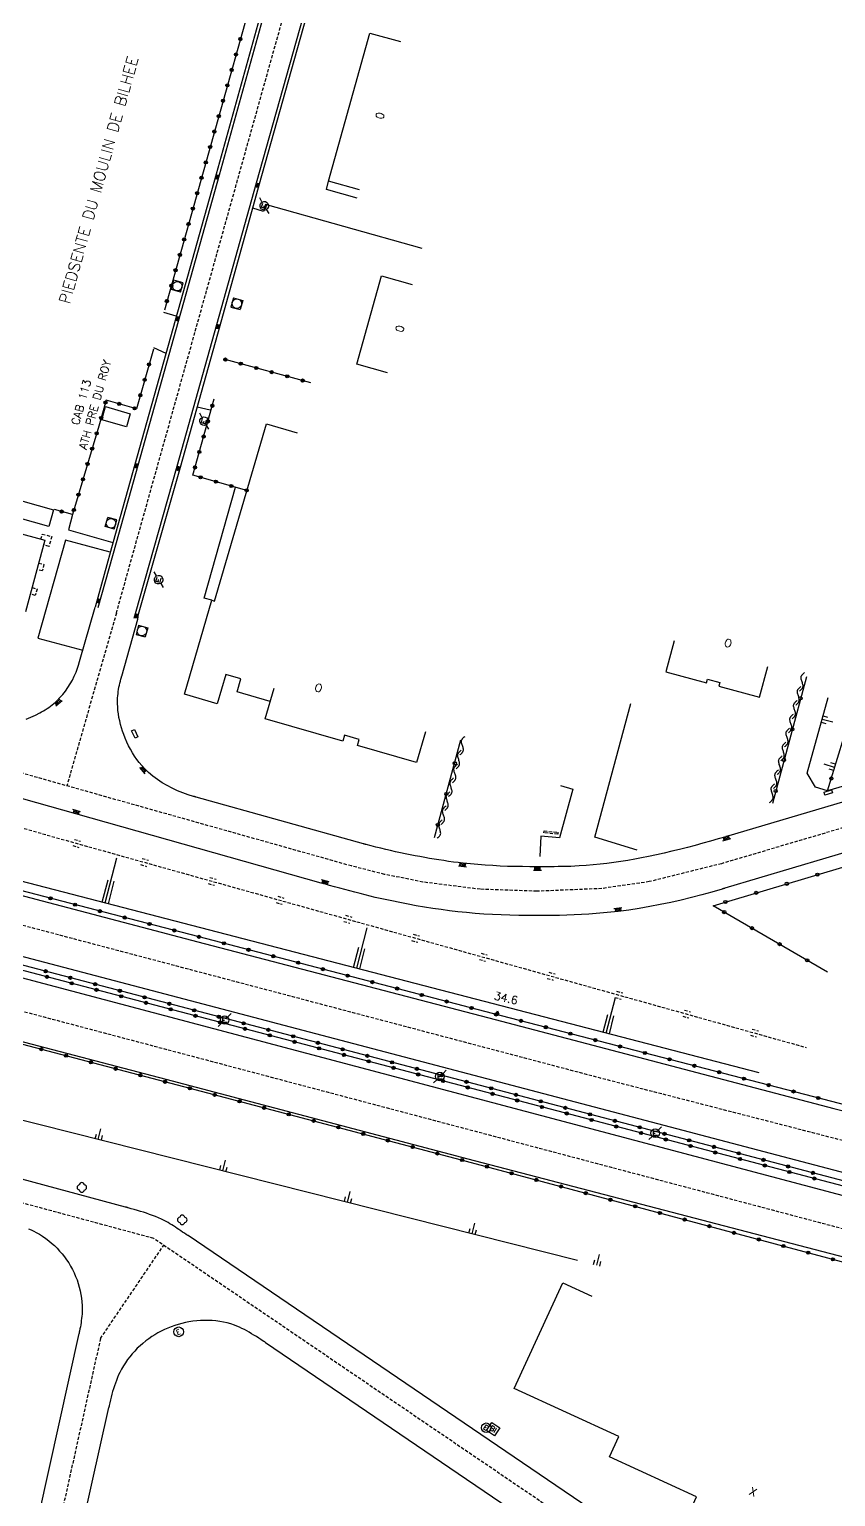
# Model space of a CAD drawing. Header units: millimetres. Extents: x 107999 to 109001, y 146999 to 148001.
# Drawn here: x 108521.6 to 108647.6, y 147626.1 to 147855.3 of the extents above; entities that cross this region are included whole.
import ezdxf
from ezdxf.enums import TextEntityAlignment as Align

# ---------------------------------------------------------------- set-up
doc = ezdxf.new("R2010")
doc.units = ezdxf.units.MM
doc.linetypes.add('DASHED', pattern=[0.75, 0.5, -0.25])
doc.layers.get('0').update_dxf_attribs({"linetype": 'CONTINUOUS'})
for name, color, linetype in [('W0001', 6, 'DASHED'), ('W0008', 7, 'CONTINUOUS'), ('W0100', 7, 'CONTINUOUS'), ('W0112', 1, 'DASHED'), ('W0211', 2, 'CONTINUOUS'), ('W0220', 5, 'DASHED'), ('W0300', 7, 'CONTINUOUS'), ('W0310', 3, 'CONTINUOUS'), ('W0322', 7, 'CONTINUOUS'), ('W0334', 7, 'CONTINUOUS'), ('W0400', 7, 'CONTINUOUS'), ('W0402', 7, 'CONTINUOUS'), ('W0420', 7, 'CONTINUOUS'), ('W0471', 7, 'CONTINUOUS'), ('W0473', 7, 'CONTINUOUS'), ('W0851', 7, 'CONTINUOUS'), ('W0984', 7, 'CONTINUOUS'), ('W0989', 7, 'CONTINUOUS'), ('W0991', 7, 'CONTINUOUS')]:
    doc.layers.add(name, color=color, linetype=linetype)
doc.styles.get("Standard").update_dxf_attribs({"font": 'romans.shx', "width": 0.85})

# ---------------------------------------------------------------- blocks, each defined once
blk = doc.blocks.new('t322o')
at = {"color": 0, "linetype": 'Continuous'}
for radius in [0.25, 0.15]:
    blk.add_circle((0, 0), radius, dxfattribs=at)
blk = doc.blocks.new('T471')
for p, q in [((-0.333334, 0.333334), (-0.333334, -0.333334)), ((-0.333334, 0.333334), (0.333334, 0.333334)), ((-0.333334, 0), (0, 0)), ((0.500001, 0.500001), (1.000002, 1.000002)), ((-0.500001, -0.500001), (-1.000002, -1.000002)), ((-0.333334, -0.333334), (0.333334, -0.333334))]:
    blk.add_line(p, q)
blk.add_ellipse((0, 0), major_axis=(0.471405, 0.471405), ratio=1, start_param=5.4977871438, end_param=11.780972451)
blk = doc.blocks.new('T851')
for p, q in [((-0.25, -0.15), (0, 0.32)), ((0, 0.32), (0.25, -0.15)), ((-0.25, -0.15), (0.25, -0.15))]:
    blk.add_line(p, q)
for major_axis in [(-0.106, 0.106), (-0.0354, 0.0354), (-0.0236, 0.0236)]:
    blk.add_ellipse((0, 0), major_axis=major_axis, ratio=1, start_param=3.926991, end_param=10.210176)
blk = doc.blocks.new('T400')
for p, q in [((-0.15, 0.3), (0.15, 0.3)), ((-0.15, -0.25), (-0.15, 0.3)), ((-0.15, 0.15), (0.15, 0.15)), ((-0.15, 0), (0.15, 0)), ((0.15, 0.3), (0.15, -0.25)), ((-0.15, -0.15), (0.15, -0.15)), ((-0.15, -0.25), (-0.15, -0.3)), ((-0.15, -0.3), (0.15, -0.3)), ((0.15, -0.3), (0.15, -0.25))]:
    blk.add_line(p, q)
blk = doc.blocks.new('T420')
for p, q in [((0.75, 0.75), (-0.75, 0.75)), ((-0.75, 0.75), (-0.75, -0.75)), ((0.75, 0.75), (0.75, -0.75)), ((0.75, -0.75), (-0.75, -0.75))]:
    blk.add_line(p, q)
blk.add_ellipse((0, 0), major_axis=(-0.53, 0.53), ratio=1, start_param=3.926991, end_param=10.210176)

msp = doc.modelspace()

# ---------------------------------------------------------------- linework, layer by layer
at = {"layer": 'W0001'}
for points in [[(108535.2, 147764.12), (108561.49, 147857.99)], [(108704.23, 147746.95), (108629.78, 147724.98), (108618.48, 147722.17), (108611.07, 147721.09), (108600.91, 147720.67), (108592.06, 147720.98), (108583.11, 147722.11), (108577.12, 147723.31), (108571.95, 147724.62), (108493.17, 147746.78), (108428.99, 147764.78), (108368.23, 147782.09)], [(108535.2, 147764.12), (108527.45, 147737.14)], [(108673.36, 147573.67), (108624.26, 147609.89), (108541.03, 147666.44), (108434.85, 147695.06), (108390.94, 147687.44)], [(108532.72, 147650.83), (108542.6, 147665.37)], [(108532.72, 147650.83), (108526.46, 147622.74)]]:
    msp.add_lwpolyline(points, dxfattribs=at)
at = {"layer": 'W0001', "flags": 128}
for points in [[(108780.81, 147647.19), (108744.43, 147657.11), (108610.89, 147691.47), (108037.37, 147842.97), (108003.21, 147851.85), (108000, 147852.68)], [(108000, 147838.65), (108062.49, 147823.11), (108504.78, 147706.11), (108727.25, 147647.19), (108742.97, 147642.16), (108777.44, 147633.17)]]:
    msp.add_lwpolyline(points, dxfattribs=at)
at = {"layer": 'W0008'}
for points in [[(108537.99, 147763.33), (108538.19, 147764.07), (108544.71, 147787.05), (108550.92, 147809.17), (108557.11, 147831.31), (108564.39, 147857.21), (108558.58, 147858.76), (108551.28, 147832.52), (108535.16, 147775.1), (108532.31, 147764.94)], [(108521.12, 147747.55), (108521.84, 147747.84), (108522.55, 147748.17), (108523.23, 147748.53), (108523.23, 147748.53), (108523.52, 147748.69), (108523.8, 147748.86), (108524.09, 147749.03), (108524.36, 147749.2), (108524.63, 147749.39), (108524.9, 147749.59), (108525.16, 147749.8), (108525.41, 147750), (108525.66, 147750.22), (108525.91, 147750.44), (108526.38, 147750.91), (108526.83, 147751.42), (108527.24, 147751.94), (108527.63, 147752.5), (108527.99, 147753.06), (108528.32, 147753.66), (108528.62, 147754.25), (108528.89, 147754.88), (108529.12, 147755.5), (108529.33, 147756.14), (108529.33, 147756.14), (108529.34, 147756.19), (108529.35, 147756.22), (108529.37, 147756.27), (108529.38, 147756.31), (108529.39, 147756.36), (108529.41, 147756.39), (108529.41, 147756.44), (108529.43, 147756.48), (108529.44, 147756.53), (108529.45, 147756.56), (108531.86, 147765.06)], [(108678.22, 147743.34), (108630.91, 147729.33), (108630.86, 147729.31), (108630.81, 147729.3), (108630.77, 147729.28), (108630.72, 147729.27), (108630.67, 147729.25), (108630.62, 147729.23), (108630.58, 147729.23), (108630.53, 147729.22), (108630.48, 147729.2), (108630.44, 147729.19), (108629.24, 147728.84), (108628.05, 147728.48), (108626.84, 147728.16), (108625.65, 147727.83), (108624.45, 147727.5), (108623.23, 147727.2), (108622.03, 147726.91), (108620.82, 147726.61), (108619.6, 147726.34), (108618.38, 147726.09), (108618.38, 147726.09), (108617.3, 147725.88), (108616.23, 147725.69), (108615.14, 147725.5), (108614.06, 147725.33), (108612.97, 147725.17), (108611.88, 147725.03), (108610.8, 147724.91), (108609.7, 147724.8), (108608.61, 147724.7), (108607.52, 147724.64), (108606.87, 147724.59), (108606.22, 147724.56), (108605.56, 147724.55), (108604.91, 147724.52), (108604.27, 147724.52), (108603.62, 147724.5), (108602.96, 147724.48), (108602.31, 147724.48), (108601.66, 147724.48), (108601.01, 147724.48), (108599.84, 147724.5), (108598.68, 147724.52), (108597.51, 147724.53), (108596.34, 147724.56), (108595.18, 147724.61), (108594.02, 147724.67), (108592.85, 147724.75), (108591.69, 147724.83), (108590.53, 147724.94), (108589.38, 147725.06), (108588.62, 147725.14), (108587.88, 147725.23), (108587.12, 147725.34), (108586.38, 147725.45), (108585.62, 147725.56), (108584.88, 147725.69), (108584.13, 147725.81), (108583.39, 147725.94), (108582.65, 147726.08), (108581.91, 147726.22), (108581.13, 147726.36), (108580.36, 147726.52), (108579.59, 147726.67), (108578.82, 147726.84), (108578.05, 147727.02), (108577.29, 147727.19), (108576.52, 147727.38), (108575.76, 147727.56), (108575, 147727.75), (108574.24, 147727.97), (108574.2, 147727.97), (108574.16, 147727.98), (108574.11, 147728), (108574.06, 147728.02), (108574.02, 147728.03), (108573.98, 147728.03), (108573.94, 147728.05), (108573.89, 147728.06), (108573.85, 147728.08), (108573.8, 147728.08), (108573.8, 147728.08), (108547.65, 147735.39), (108547.61, 147735.39), (108547.57, 147735.41), (108547.53, 147735.42), (108547.5, 147735.42), (108547.46, 147735.44), (108547.42, 147735.45), (108547.38, 147735.45), (108547.34, 147735.47), (108547.3, 147735.48), (108547.27, 147735.48), (108547.27, 147735.48), (108546.42, 147735.75), (108545.58, 147736.05), (108544.75, 147736.38), (108543.94, 147736.75), (108543.14, 147737.17), (108542.37, 147737.62), (108541.62, 147738.11), (108540.91, 147738.66), (108540.23, 147739.22), (108539.6, 147739.84), (108539.6, 147739.84), (108539.18, 147740.3), (108538.78, 147740.78), (108538.41, 147741.27), (108538.05, 147741.78), (108537.72, 147742.31), (108537.41, 147742.86), (108537.11, 147743.41), (108536.84, 147743.98), (108536.59, 147744.56), (108536.36, 147745.14), (108536.36, 147745.14), (108536.17, 147745.67), (108536.01, 147746.2), (108535.85, 147746.73), (108535.72, 147747.27), (108535.61, 147747.81), (108535.52, 147748.36), (108535.45, 147748.91), (108535.41, 147749.45), (108535.38, 147750.02), (108535.38, 147750.56), (108535.38, 147750.56), (108535.4, 147750.89), (108535.43, 147751.22), (108535.46, 147751.55), (108535.5, 147751.88), (108535.55, 147752.2), (108535.61, 147752.53), (108535.67, 147752.86), (108535.75, 147753.19), (108535.83, 147753.5), (108535.91, 147753.83), (108535.92, 147753.86), (108535.94, 147753.91), (108535.95, 147753.95), (108535.96, 147754), (108535.97, 147754.03), (108535.98, 147754.08), (108535.99, 147754.12), (108536.01, 147754.17), (108536.02, 147754.22), (108536.03, 147754.25), (108538.55, 147763.17)], [(108616.62, 147727.08), (108609.98, 147729.11), (108615.63, 147750)], [(108651.36, 147727.42), (108630.32, 147721.14), (108630.27, 147721.12), (108630.23, 147721.12), (108630.19, 147721.11), (108630.15, 147721.09), (108630.1, 147721.08), (108630.06, 147721.06), (108630.02, 147721.06), (108629.98, 147721.05), (108629.93, 147721.03), (108629.89, 147721.02), (108629.89, 147721.02), (108628.29, 147720.55), (108626.69, 147720.11), (108625.08, 147719.69), (108623.46, 147719.3), (108621.84, 147718.92), (108620.2, 147718.58), (108618.57, 147718.27), (108616.93, 147717.98), (108615.29, 147717.73), (108613.63, 147717.52), (108613.63, 147717.52), (108612.49, 147717.39), (108611.35, 147717.28), (108610.21, 147717.19), (108609.06, 147717.09), (108607.92, 147717.03), (108606.77, 147716.97), (108605.62, 147716.94), (108604.48, 147716.91), (108603.33, 147716.88), (108602.18, 147716.86), (108602.18, 147716.86), (108600.81, 147716.86), (108599.45, 147716.86), (108598.08, 147716.89), (108596.71, 147716.92), (108595.35, 147716.97), (108593.98, 147717.03), (108592.62, 147717.11), (108591.27, 147717.22), (108589.91, 147717.33), (108588.55, 147717.47), (108587.25, 147717.62), (108585.95, 147717.8), (108584.66, 147717.97), (108583.37, 147718.17), (108582.08, 147718.39), (108580.79, 147718.64), (108579.51, 147718.89), (108578.23, 147719.16), (108576.95, 147719.44), (108575.67, 147719.72), (108575.67, 147719.72), (108574.88, 147719.92), (108574.08, 147720.11), (108573.28, 147720.31), (108572.48, 147720.52), (108571.69, 147720.73), (108570.89, 147720.94), (108570.1, 147721.16), (108569.3, 147721.38), (108568.52, 147721.59), (108567.73, 147721.81), (108567.73, 147721.81), (108567.67, 147721.83), (108567.62, 147721.84), (108567.58, 147721.86), (108567.52, 147721.88), (108567.48, 147721.89), (108567.43, 147721.91), (108567.38, 147721.91), (108567.33, 147721.92), (108567.28, 147721.94), (108567.23, 147721.95), (108567.23, 147721.95), (108528.84, 147732.78), (108485.78, 147744.92)], [(108604.63, 147737.17), (108606.56, 147736.64), (108604.47, 147729), (108601.55, 147729.3), (108601.4, 147726.08)], [(108536.65, 147671.34), (108444.56, 147696.17)], [(108546.4, 147666.89), (108546.37, 147666.91), (108546.34, 147666.92), (108546.32, 147666.94), (108546.3, 147666.95), (108546.28, 147666.97), (108546.25, 147666.98), (108546.22, 147667), (108546.2, 147667.02), (108546.18, 147667.03), (108546.15, 147667.05), (108546.13, 147667.06), (108546.11, 147667.08), (108545.83, 147667.27), (108545.54, 147667.45), (108545.26, 147667.64), (108544.98, 147667.83), (108544.7, 147668.02), (108544.42, 147668.2), (108544.14, 147668.39), (108543.85, 147668.58), (108543.57, 147668.75), (108543.27, 147668.92), (108542.98, 147669.08), (108542.68, 147669.23), (108542.23, 147669.45), (108541.78, 147669.66), (108541.33, 147669.86), (108540.86, 147670.05), (108540.39, 147670.2), (108539.92, 147670.37), (108539.44, 147670.53), (108538.96, 147670.67), (108538.48, 147670.81), (108538, 147670.95), (108537.52, 147671.09), (108537.04, 147671.23), (108537.01, 147671.25), (108536.97, 147671.25), (108536.94, 147671.27), (108536.91, 147671.27), (108536.88, 147671.28), (108536.84, 147671.28), (108536.81, 147671.3), (108536.78, 147671.31), (108536.75, 147671.31), (108536.72, 147671.33), (108536.69, 147671.33), (108536.65, 147671.34)], [(108521.47, 147667.94), (108521.87, 147667.77), (108522.28, 147667.58), (108522.68, 147667.37), (108523.19, 147667.09), (108523.68, 147666.78), (108524.15, 147666.45), (108524.62, 147666.09), (108525.08, 147665.72), (108525.51, 147665.33), (108525.93, 147664.92), (108526.33, 147664.48), (108526.71, 147664.05), (108527.08, 147663.58), (108527.42, 147663.11), (108527.75, 147662.61), (108528.05, 147662.11), (108528.33, 147661.58), (108528.6, 147661.06), (108528.83, 147660.52), (108529.05, 147659.97), (108529.24, 147659.41), (108529.4, 147658.84), (108529.55, 147658.28), (108529.66, 147657.7), (108529.76, 147657.12), (108529.82, 147656.55), (108529.85, 147655.97), (108529.86, 147655.64), (108529.86, 147655.3), (108529.84, 147654.97), (108529.83, 147654.62), (108529.8, 147654.3), (108529.76, 147653.95), (108529.72, 147653.62), (108529.68, 147653.3), (108529.62, 147652.95), (108529.57, 147652.62), (108529.51, 147652.3), (108529.44, 147651.97), (108529.43, 147651.94), (108529.42, 147651.91), (108529.41, 147651.87), (108529.4, 147651.84), (108529.4, 147651.81), (108529.4, 147651.77), (108529.39, 147651.73), (108529.38, 147651.7), (108529.37, 147651.67), (108529.37, 147651.64), (108529.36, 147651.61), (108529.35, 147651.58)], [(108626.17, 147612.7), (108546.4, 147666.89)], [(108558.52, 147650.19), (108558.49, 147650.2), (108558.47, 147650.23), (108558.44, 147650.25), (108558.4, 147650.27), (108558.37, 147650.28), (108558.34, 147650.3), (108558.31, 147650.33), (108558.28, 147650.34), (108558.26, 147650.36), (108558.22, 147650.37), (108558.19, 147650.41), (108558.16, 147650.42), (108557.79, 147650.64), (108557.44, 147650.89), (108557.08, 147651.11), (108556.71, 147651.34), (108556.34, 147651.56), (108555.97, 147651.78), (108555.6, 147652), (108555.22, 147652.2), (108554.83, 147652.39), (108554.45, 147652.58), (108554.05, 147652.73), (108553.66, 147652.91), (108553.1, 147653.09), (108552.53, 147653.25), (108551.94, 147653.39), (108551.36, 147653.48), (108550.76, 147653.56), (108550.16, 147653.62), (108549.56, 147653.64), (108548.96, 147653.64), (108548.36, 147653.62), (108547.75, 147653.58), (108547.15, 147653.5), (108546.55, 147653.41), (108545.98, 147653.3), (108545.43, 147653.17), (108544.87, 147653.02), (108544.32, 147652.84), (108543.78, 147652.66), (108543.25, 147652.45), (108542.72, 147652.22), (108542.2, 147651.97), (108541.7, 147651.7), (108541.2, 147651.41), (108540.72, 147651.11), (108540.25, 147650.78), (108539.78, 147650.44), (108539.33, 147650.06), (108538.9, 147649.67), (108538.47, 147649.28), (108538.07, 147648.86), (108537.68, 147648.42), (108537.3, 147647.97), (108536.95, 147647.52), (108536.62, 147647.03), (108536.31, 147646.55), (108536.01, 147646.05), (108535.75, 147645.53), (108535.55, 147645.12), (108535.37, 147644.7), (108535.2, 147644.28), (108535.04, 147643.86), (108534.89, 147643.42), (108534.76, 147642.98), (108534.62, 147642.55), (108534.51, 147642.11), (108534.39, 147641.66), (108534.28, 147641.22), (108534.18, 147640.78), (108534.08, 147640.33), (108534.08, 147640.3), (108534.08, 147640.28), (108534.07, 147640.25), (108534.06, 147640.23), (108534.06, 147640.2), (108534.05, 147640.17), (108534.04, 147640.16), (108534.04, 147640.12), (108534.04, 147640.11), (108534.03, 147640.08), (108534.03, 147640.06), (108534.02, 147640.03)], [(108529.35, 147651.58), (108523.07, 147623.39)], [(108558.52, 147650.19), (108622.79, 147606.52)], [(108530, 147622.06), (108534.02, 147640.03)]]:
    msp.add_lwpolyline(points, dxfattribs=at)
at = {"layer": 'W0008', "flags": 128}
for points in [[(108032.69, 147850.34), (108032.59, 147849.45), (108145.74, 147819.65), (108161.37, 147815.45), (108161.34, 147815.04), (108210.66, 147801.8), (108210.76, 147802.23), (108275.5, 147785.4), (108275.35, 147784.92), (108304.14, 147777.2), (108364.08, 147761.16), (108401.15, 147751.3), (108443.39, 147740.23), (108497.47, 147726.06), (108547.93, 147712.76), (108594.42, 147700.62), (108647.34, 147686.75), (108702.45, 147672.86), (108727.4, 147666.41), (108750.61, 147660.49), (108750.74, 147660.98), (108764.54, 147657.35), (108782.16, 147652.82)], [(108779.57, 147642.05), (108724.31, 147656.87), (108000, 147847.37)], [(108778.86, 147639.08), (108742.75, 147648.22), (108000, 147845.06)], [(108000, 147831.56), (108001.19, 147831.41), (108019.73, 147826.73), (108152.12, 147793.96), (108201.21, 147781.42), (108201.09, 147780.94), (108266.69, 147763.57), (108266.82, 147764.01), (108305.44, 147754), (108368.68, 147737.25), (108424.62, 147722.35), (108486.56, 147706.07), (108542.92, 147691.31), (108590.14, 147678.86), (108652.59, 147662.57), (108711.76, 147646.16), (108743.18, 147636.09), (108776.02, 147627.27)]]:
    msp.add_lwpolyline(points, dxfattribs=at)
at = {"layer": 'W0100'}
for points in [[(108573.2, 147830.24), (108568.38, 147831.57), (108574.81, 147854.72), (108579.62, 147853.38)], [(108577.59, 147801.66), (108572.77, 147803), (108576.62, 147816.78), (108581.43, 147815.43)], [(108559.26, 147750.3), (108554.06, 147751.82), (108554.65, 147753.84), (108552.3, 147754.53), (108550.97, 147749.96), (108545.83, 147751.47), (108550.12, 147766.12), (108550.52, 147766), (108558.65, 147793.69), (108563.44, 147792.28)], [(108520.57, 147781.59), (108525.38, 147780.24), (108524.65, 147777.64), (108519.84, 147778.99)], [(108519.22, 147776.83), (108524.04, 147775.49), (108521.01, 147764.34)], [(108622.38, 147759.78), (108621.07, 147754.95), (108627.43, 147753.22), (108627.59, 147753.81), (108629.5, 147753.3), (108629.36, 147752.69), (108635.73, 147750.97), (108637.04, 147755.78)], [(108583.49, 147745.59), (108582.11, 147740.78), (108572.89, 147743.44), (108573.16, 147744.39), (108570.88, 147745.05), (108570.61, 147744.09), (108558.48, 147747.58), (108559.85, 147752.38)], [(108640.6, 147622.05), (108638.51, 147617.5), (108624.83, 147623.81), (108625.87, 147626.08), (108612.26, 147632.33), (108613.72, 147635.52), (108597.39, 147643.03), (108604.96, 147659.5), (108609.5, 147657.41)]]:
    msp.add_lwpolyline(points, dxfattribs=at)
msp.add_lwpolyline([(108533.5, 147796.38), (108537.37, 147795.26), (108536.8, 147793.2), (108532.92, 147794.32)], close=True, dxfattribs=at)
at = {"layer": 'W0112'}
for points in [[(108523.39, 147775.67), (108523.61, 147776.46), (108525.11, 147776.07), (108524.68, 147774.54), (108523.84, 147774.77)], [(108523.07, 147771.94), (108523.87, 147771.72), (108523.62, 147770.71), (108522.8, 147770.94)], [(108522.03, 147768.1), (108522.81, 147767.88), (108522.5, 147766.88), (108521.75, 147767.08)], [(108604.21, 147729.89), (108604.18, 147729.59), (108602.02, 147729.8), (108602.05, 147730.09), (108604.21, 147729.89)]]:
    msp.add_lwpolyline(points, dxfattribs=at)
at = {"layer": 'W0211'}
for points in [[(108259.87, 147790.98), (108326.66, 147775.95), (108407.84, 147752.88), (108459.62, 147738), (108635.62, 147692.34)], [(108646.35, 147736.36), (108644.48, 147736.91), (108643.16, 147739.12), (108646.45, 147750.92)], [(108645.38, 147747.08), (108646.1, 147746.89)], [(108645.52, 147747.56), (108647.17, 147747.11)], [(108645.65, 147748.05), (108646.37, 147747.84)], [(108647.46, 147740.02), (108645.82, 147740.52)], [(108647.61, 147740.5), (108646.89, 147740.72)], [(108647.32, 147739.55), (108646.6, 147739.75)], [(108533.47, 147718.84), (108535.29, 147725.88)], [(108532.98, 147718.97), (108533.9, 147722.48)], [(108533.95, 147718.72), (108534.87, 147722.23)], [(108572.76, 147708.66), (108574.38, 147714.94)], [(108607.26, 147663.02), (108407.05, 147713.5)], [(108572.28, 147708.78), (108573.09, 147711.92)], [(108573.24, 147708.53), (108574.05, 147711.67)], [(108611.77, 147698.53), (108613.2, 147704.08)], [(108611.28, 147698.67), (108612, 147701.44)], [(108612.25, 147698.41), (108612.97, 147701.19)], [(108532.37, 147681.89), (108532.79, 147683.56)], [(108531.89, 147682.02), (108532.08, 147682.75)], [(108532.86, 147681.78), (108533.04, 147682.5)], [(108551.85, 147676.98), (108552.27, 147678.66)], [(108551.37, 147677.11), (108551.54, 147677.84)], [(108552.33, 147676.86), (108552.52, 147677.59)], [(108571.33, 147672.08), (108571.74, 147673.75)], [(108570.84, 147672.2), (108571.02, 147672.92)], [(108571.81, 147671.95), (108571.99, 147672.69)], [(108590.31, 147667.28), (108590.5, 147668.02)], [(108590.79, 147667.16), (108591.22, 147668.83)], [(108591.29, 147667.05), (108591.47, 147667.77)], [(108609.79, 147662.37), (108609.97, 147663.11)], [(108610.27, 147662.25), (108610.69, 147663.92)], [(108610.76, 147662.12), (108610.94, 147662.86)]]:
    msp.add_lwpolyline(points, dxfattribs=at)
at = {"layer": 'W0220'}
for points in [[(108269.84, 147801.44), (108329.26, 147785.25), (108410.5, 147762.16), (108526.57, 147728.83), (108643.02, 147696.27)], [(108528.63, 147728.77), (108529.59, 147728.5)], [(108528.37, 147727.8), (108529.33, 147727.53)], [(108538.96, 147724.84), (108539.92, 147724.56)], [(108539.23, 147725.8), (108540.2, 147725.53)], [(108549.55, 147721.88), (108550.52, 147721.61)], [(108549.82, 147722.84), (108550.79, 147722.56)], [(108560.41, 147719.88), (108561.38, 147719.61)], [(108560.15, 147718.91), (108561.11, 147718.64)], [(108570.74, 147715.95), (108571.7, 147715.69)], [(108571.01, 147716.92), (108571.98, 147716.64)], [(108581.34, 147712.98), (108582.3, 147712.72)], [(108581.61, 147713.95), (108582.57, 147713.69)], [(108592.2, 147710.98), (108593.16, 147710.72)], [(108591.93, 147710.03), (108592.89, 147709.75)], [(108602.52, 147707.06), (108603.48, 147706.8)], [(108602.8, 147708.03), (108603.76, 147707.75)], [(108613.12, 147704.09), (108614.08, 147703.83)], [(108613.39, 147705.06), (108614.35, 147704.8)], [(108623.98, 147702.11), (108624.95, 147701.83)], [(108623.71, 147701.14), (108624.67, 147700.88)], [(108634.58, 147699.14), (108635.54, 147698.88)], [(108634.3, 147698.17), (108635.27, 147697.91)]]:
    msp.add_lwpolyline(points, dxfattribs=at)
at = {"layer": 'W0300'}
for centre, radius, start, end in [((108529.45, 147674.41), 0.393, 96.8428, 263.1572), ((108529.8, 147674.77), 0.4, 4.4846, 175.5154), ((108529.8, 147674.06), 0.401, 186.7098, 353.2902), ((108530.16, 147674.41), 0.393, 275.7106, 83.1572), ((108545.15, 147669.34), 0.408, 95.4923, 263.4181), ((108545.5, 147669.7), 0.401, 6.7098, 173.2902), ((108545.85, 147669.34), 0.393, 276.8428, 83.1572), ((108545.5, 147669), 0.401, 186.7098, 353.2902)]:
    msp.add_arc(centre, radius, start, end, dxfattribs=at)
at = {"layer": 'W0310'}
for points in [[(108641.98, 147751.94), (108642.04, 147751.98), (108642.09, 147752.03), (108642.15, 147752.08), (108642.2, 147752.12), (108642.25, 147752.19), (108642.3, 147752.23), (108642.34, 147752.28), (108642.38, 147752.34), (108642.42, 147752.39), (108642.45, 147752.45), (108642.48, 147752.5), (108642.5, 147752.56), (108642.52, 147752.69), (108642.52, 147752.81), (108642.5, 147752.95), (108642.46, 147753.09), (108642.42, 147753.23), (108642.37, 147753.38), (108642.32, 147753.52), (108642.27, 147753.66), (108642.24, 147753.8), (108642.22, 147753.94), (108642.22, 147754.06), (108642.23, 147754.19), (108642.25, 147754.25), (108642.28, 147754.31), (108642.31, 147754.36), (108642.34, 147754.42), (108642.39, 147754.47), (108642.44, 147754.53), (108642.48, 147754.58), (108642.53, 147754.62), (108642.59, 147754.67), (108642.64, 147754.73), (108642.7, 147754.78), (108642.76, 147754.83)], [(108641.4, 147749.77), (108641.45, 147749.81), (108641.52, 147749.86), (108641.57, 147749.92), (108641.62, 147749.97), (108641.66, 147750.02), (108641.72, 147750.06), (108641.76, 147750.11), (108641.8, 147750.17), (108641.84, 147750.22), (108641.87, 147750.28), (108641.89, 147750.33), (108641.91, 147750.39), (108641.94, 147750.52), (108641.93, 147750.64), (108641.91, 147750.78), (108641.88, 147750.92), (108641.84, 147751.06), (108641.79, 147751.2), (108641.74, 147751.34), (108641.7, 147751.48), (108641.66, 147751.62), (108641.64, 147751.77), (108641.64, 147751.89), (108641.66, 147752.02), (108641.67, 147752.08), (108641.7, 147752.14), (108641.73, 147752.19), (108641.77, 147752.25), (108641.81, 147752.3), (108641.85, 147752.36), (108641.9, 147752.41), (108641.95, 147752.45), (108642.01, 147752.5), (108642.06, 147752.56), (108642.12, 147752.61), (108642.17, 147752.66)], [(108640.81, 147747.59), (108640.87, 147747.64), (108640.93, 147747.69), (108640.98, 147747.75), (108641.04, 147747.8), (108641.08, 147747.84), (108641.13, 147747.89), (108641.17, 147747.94), (108641.22, 147748), (108641.25, 147748.05), (108641.28, 147748.11), (108641.3, 147748.16), (108641.33, 147748.22), (108641.35, 147748.34), (108641.34, 147748.47), (108641.33, 147748.61), (108641.29, 147748.75), (108641.25, 147748.89), (108641.2, 147749.03), (108641.16, 147749.17), (108641.11, 147749.31), (108641.08, 147749.45), (108641.05, 147749.59), (108641.05, 147749.72), (108641.07, 147749.84), (108641.09, 147749.91), (108641.12, 147749.97), (108641.15, 147750.02), (108641.18, 147750.08), (108641.23, 147750.12), (108641.27, 147750.19), (108641.31, 147750.23), (108641.37, 147750.28), (108641.42, 147750.33), (108641.48, 147750.39), (108641.53, 147750.44), (108641.59, 147750.48)], [(108640.23, 147745.42), (108640.29, 147745.47), (108640.34, 147745.52), (108640.4, 147745.56), (108640.45, 147745.61), (108640.5, 147745.67), (108640.55, 147745.72), (108640.59, 147745.77), (108640.63, 147745.83), (108640.67, 147745.88), (108640.7, 147745.94), (108640.73, 147745.98), (108640.75, 147746.05), (108640.77, 147746.17), (108640.77, 147746.3), (108640.75, 147746.44), (108640.71, 147746.58), (108640.67, 147746.72), (108640.62, 147746.86), (108640.57, 147747), (108640.52, 147747.14), (108640.49, 147747.28), (108640.47, 147747.42), (108640.47, 147747.55), (108640.48, 147747.67), (108640.5, 147747.73), (108640.53, 147747.8), (108640.56, 147747.84), (108640.59, 147747.91), (108640.64, 147747.95), (108640.69, 147748.02), (108640.73, 147748.06), (108640.78, 147748.11), (108640.84, 147748.16), (108640.89, 147748.22), (108640.95, 147748.27), (108641.01, 147748.31)], [(108588.9, 147741.97), (108588.95, 147742.02), (108589.02, 147742.08), (108589.06, 147742.11), (108589.12, 147742.17), (108589.17, 147742.22), (108589.22, 147742.27), (108589.26, 147742.33), (108589.3, 147742.38), (108589.34, 147742.44), (108589.37, 147742.48), (108589.4, 147742.55), (108589.41, 147742.61), (108589.44, 147742.73), (108589.43, 147742.86), (108589.41, 147743), (108589.38, 147743.14), (108589.34, 147743.28), (108589.29, 147743.42), (108589.24, 147743.56), (108589.2, 147743.7), (108589.16, 147743.84), (108589.14, 147743.98), (108589.14, 147744.11), (108589.16, 147744.23), (108589.19, 147744.3), (108589.21, 147744.34), (108589.24, 147744.41), (108589.28, 147744.45), (108589.32, 147744.52), (108589.37, 147744.56), (108589.41, 147744.61), (108589.47, 147744.67), (108589.52, 147744.72), (108589.58, 147744.77), (108589.63, 147744.81), (108589.69, 147744.86)], [(108639.64, 147743.23), (108639.7, 147743.28), (108639.76, 147743.34), (108639.81, 147743.39), (108639.86, 147743.42), (108639.91, 147743.48), (108639.96, 147743.53), (108640.01, 147743.59), (108640.05, 147743.64), (108640.09, 147743.7), (108640.12, 147743.75), (108640.15, 147743.81), (108640.16, 147743.88), (108640.18, 147744), (108640.18, 147744.12), (108640.16, 147744.27), (108640.12, 147744.39), (108640.08, 147744.55), (108640.02, 147744.69), (108639.98, 147744.83), (108639.94, 147744.97), (108639.91, 147745.11), (108639.88, 147745.25), (108639.88, 147745.38), (108639.9, 147745.5), (108639.91, 147745.56), (108639.95, 147745.62), (108639.98, 147745.67), (108640.02, 147745.73), (108640.05, 147745.78), (108640.1, 147745.84), (108640.15, 147745.89), (108640.2, 147745.94), (108640.25, 147745.98), (108640.3, 147746.05), (108640.37, 147746.09), (108640.42, 147746.14)], [(108588.3, 147739.8), (108588.36, 147739.84), (108588.42, 147739.91), (108588.48, 147739.95), (108588.52, 147739.98), (108588.58, 147740.05), (108588.62, 147740.09), (108588.67, 147740.16), (108588.71, 147740.2), (108588.75, 147740.27), (108588.78, 147740.31), (108588.8, 147740.38), (108588.83, 147740.44), (108588.84, 147740.55), (108588.84, 147740.69), (108588.82, 147740.83), (108588.79, 147740.95), (108588.74, 147741.11), (108588.7, 147741.25), (108588.65, 147741.39), (108588.6, 147741.52), (108588.57, 147741.67), (108588.55, 147741.81), (108588.55, 147741.94), (108588.57, 147742.06), (108588.59, 147742.12), (108588.62, 147742.19), (108588.65, 147742.23), (108588.69, 147742.3), (108588.73, 147742.34), (108588.77, 147742.41), (108588.82, 147742.45), (108588.87, 147742.5), (108588.92, 147742.55), (108588.98, 147742.61), (108589.04, 147742.66), (108589.09, 147742.7)], [(108639.05, 147741.06), (108639.11, 147741.11), (108639.17, 147741.17), (108639.23, 147741.22), (108639.27, 147741.25), (108639.33, 147741.31), (108639.38, 147741.36), (108639.42, 147741.42), (108639.46, 147741.47), (108639.5, 147741.53), (108639.53, 147741.58), (108639.55, 147741.64), (108639.58, 147741.7), (108639.59, 147741.81), (108639.59, 147741.95), (108639.57, 147742.09), (108639.54, 147742.22), (108639.49, 147742.38), (108639.45, 147742.52), (108639.4, 147742.66), (108639.35, 147742.78), (108639.33, 147742.94), (108639.3, 147743.08), (108639.3, 147743.2), (108639.32, 147743.33), (108639.34, 147743.39), (108639.37, 147743.45), (108639.4, 147743.5), (108639.43, 147743.56), (108639.48, 147743.61), (108639.52, 147743.67), (108639.56, 147743.72), (108639.62, 147743.77), (108639.67, 147743.81), (108639.73, 147743.88), (108639.78, 147743.92), (108639.84, 147743.97)], [(108587.71, 147737.62), (108587.77, 147737.67), (108587.83, 147737.73), (108587.88, 147737.78), (108587.93, 147737.81), (108587.98, 147737.88), (108588.03, 147737.92), (108588.08, 147737.98), (108588.12, 147738.03), (108588.16, 147738.09), (108588.19, 147738.14), (108588.21, 147738.2), (108588.23, 147738.27), (108588.25, 147738.38), (108588.25, 147738.52), (108588.23, 147738.66), (108588.2, 147738.78), (108588.15, 147738.94), (108588.1, 147739.08), (108588.05, 147739.22), (108588.01, 147739.34), (108587.98, 147739.5), (108587.96, 147739.64), (108587.95, 147739.77), (108587.98, 147739.89), (108588, 147739.95), (108588.02, 147740.02), (108588.05, 147740.06), (108588.09, 147740.12), (108588.13, 147740.17), (108588.18, 147740.23), (108588.23, 147740.28), (108588.27, 147740.33), (108588.33, 147740.38), (108588.38, 147740.44), (108588.45, 147740.48), (108588.5, 147740.53)], [(108638.48, 147738.89), (108638.53, 147738.94), (108638.59, 147739), (108638.64, 147739.03), (108638.7, 147739.09), (108638.75, 147739.14), (108638.8, 147739.19), (108638.84, 147739.25), (108638.88, 147739.3), (108638.91, 147739.36), (108638.95, 147739.41), (108638.98, 147739.47), (108638.99, 147739.53), (108639.02, 147739.66), (108639.01, 147739.78), (108638.98, 147739.92), (108638.95, 147740.06), (108638.91, 147740.2), (108638.87, 147740.34), (108638.81, 147740.48), (108638.77, 147740.62), (108638.74, 147740.77), (108638.72, 147740.91), (108638.71, 147741.03), (108638.73, 147741.16), (108638.75, 147741.22), (108638.78, 147741.28), (108638.81, 147741.33), (108638.84, 147741.39), (108638.89, 147741.44), (108638.93, 147741.5), (108638.98, 147741.55), (108639.03, 147741.59), (108639.09, 147741.64), (108639.14, 147741.7), (108639.2, 147741.75), (108639.25, 147741.8)], [(108587.12, 147735.45), (108587.17, 147735.5), (108587.23, 147735.56), (108587.29, 147735.61), (108587.34, 147735.64), (108587.39, 147735.7), (108587.44, 147735.75), (108587.48, 147735.81), (108587.52, 147735.86), (108587.56, 147735.92), (108587.59, 147735.97), (108587.62, 147736.03), (108587.64, 147736.09), (108587.66, 147736.2), (108587.66, 147736.34), (108587.63, 147736.48), (108587.6, 147736.61), (108587.55, 147736.77), (108587.51, 147736.91), (108587.46, 147737.05), (108587.41, 147737.17), (108587.38, 147737.33), (108587.37, 147737.47), (108587.36, 147737.59), (108587.38, 147737.72), (108587.41, 147737.78), (108587.43, 147737.84), (108587.46, 147737.89), (108587.5, 147737.95), (108587.54, 147738), (108587.59, 147738.06), (108587.63, 147738.11), (108587.68, 147738.16), (108587.73, 147738.2), (108587.79, 147738.27), (108587.85, 147738.31), (108587.91, 147738.36)], [(108637.89, 147736.72), (108637.95, 147736.77), (108638.01, 147736.83), (108638.05, 147736.86), (108638.12, 147736.92), (108638.16, 147736.97), (108638.21, 147737.02), (108638.25, 147737.08), (108638.3, 147737.12), (108638.33, 147737.19), (108638.36, 147737.23), (108638.39, 147737.3), (108638.41, 147737.36), (108638.42, 147737.48), (108638.42, 147737.61), (108638.4, 147737.75), (108638.37, 147737.89), (108638.33, 147738.03), (108638.27, 147738.17), (108638.23, 147738.31), (108638.19, 147738.45), (108638.15, 147738.59), (108638.13, 147738.73), (108638.12, 147738.86), (108638.15, 147738.98), (108638.17, 147739.05), (108638.2, 147739.11), (108638.23, 147739.16), (108638.27, 147739.22), (108638.3, 147739.27), (108638.35, 147739.33), (108638.4, 147739.38), (108638.45, 147739.42), (108638.5, 147739.47), (108638.55, 147739.53), (108638.62, 147739.58), (108638.67, 147739.62)], [(108586.52, 147733.3), (108586.59, 147733.34), (108586.63, 147733.39), (108586.7, 147733.44), (108586.74, 147733.48), (108586.8, 147733.55), (108586.84, 147733.59), (108586.89, 147733.64), (108586.93, 147733.7), (108586.97, 147733.75), (108587, 147733.81), (108587.02, 147733.86), (108587.05, 147733.92), (108587.07, 147734.05), (108587.07, 147734.17), (108587.05, 147734.31), (108587.02, 147734.45), (108586.97, 147734.59), (108586.92, 147734.73), (108586.88, 147734.88), (108586.84, 147735.02), (108586.8, 147735.16), (108586.78, 147735.3), (108586.77, 147735.42), (108586.8, 147735.55), (108586.81, 147735.61), (108586.84, 147735.67), (108586.88, 147735.72), (108586.91, 147735.78), (108586.95, 147735.83), (108586.99, 147735.89), (108587.04, 147735.94), (108587.09, 147735.98), (108587.15, 147736.03), (108587.2, 147736.09), (108587.26, 147736.14), (108587.31, 147736.19)], [(108637.3, 147734.55), (108637.36, 147734.59), (108637.42, 147734.66), (108637.48, 147734.7), (108637.52, 147734.73), (108637.58, 147734.8), (108637.62, 147734.84), (108637.67, 147734.91), (108637.71, 147734.95), (108637.75, 147735.02), (108637.78, 147735.06), (108637.81, 147735.12), (108637.83, 147735.19), (108637.84, 147735.31), (108637.84, 147735.44), (108637.82, 147735.58), (108637.78, 147735.7), (108637.74, 147735.86), (108637.69, 147736), (108637.64, 147736.14), (108637.6, 147736.28), (108637.57, 147736.42), (108637.55, 147736.56), (108637.55, 147736.69), (108637.56, 147736.81), (108637.58, 147736.88), (108637.61, 147736.94), (108637.64, 147736.98), (108637.68, 147737.05), (108637.72, 147737.09), (108637.77, 147737.16), (108637.81, 147737.2), (108637.86, 147737.25), (108637.91, 147737.3), (108637.97, 147737.36), (108638.03, 147737.41), (108638.09, 147737.45)], [(108585.94, 147731.12), (108586, 147731.17), (108586.05, 147731.22), (108586.11, 147731.27), (108586.16, 147731.31), (108586.21, 147731.38), (108586.26, 147731.42), (108586.3, 147731.47), (108586.34, 147731.53), (108586.38, 147731.58), (108586.41, 147731.64), (108586.44, 147731.69), (108586.46, 147731.75), (108586.48, 147731.88), (108586.48, 147732), (108586.46, 147732.14), (108586.42, 147732.28), (108586.38, 147732.42), (108586.34, 147732.56), (108586.29, 147732.7), (108586.24, 147732.84), (108586.21, 147732.98), (108586.19, 147733.12), (108586.19, 147733.25), (108586.2, 147733.38), (108586.23, 147733.44), (108586.25, 147733.5), (108586.28, 147733.55), (108586.32, 147733.61), (108586.36, 147733.66), (108586.41, 147733.72), (108586.45, 147733.77), (108586.5, 147733.81), (108586.55, 147733.86), (108586.61, 147733.92), (108586.67, 147733.97), (108586.73, 147734.02)], [(108585.34, 147728.95), (108585.41, 147729), (108585.45, 147729.05), (108585.52, 147729.09), (108585.56, 147729.14), (108585.62, 147729.2), (108585.66, 147729.25), (108585.71, 147729.3), (108585.75, 147729.36), (108585.79, 147729.41), (108585.82, 147729.47), (108585.84, 147729.52), (108585.87, 147729.58), (108585.89, 147729.7), (108585.88, 147729.83), (108585.87, 147729.97), (108585.83, 147730.11), (108585.79, 147730.25), (108585.74, 147730.39), (108585.7, 147730.53), (108585.65, 147730.67), (108585.62, 147730.81), (108585.59, 147730.95), (108585.59, 147731.08), (108585.61, 147731.2), (108585.63, 147731.27), (108585.66, 147731.33), (108585.69, 147731.38), (108585.73, 147731.44), (108585.77, 147731.48), (108585.81, 147731.55), (108585.86, 147731.59), (108585.91, 147731.64), (108585.96, 147731.69), (108586.02, 147731.75), (108586.08, 147731.8), (108586.13, 147731.84)]]:
    msp.add_lwpolyline(points, dxfattribs=at)
at = {"layer": 'W0322'}
for points in [[(108557.2, 147863.14), (108542.7, 147811.41)], [(108540.98, 147805.36), (108538.34, 147796.03), (108533.6, 147797.37), (108532.46, 147793.34), (108528.35, 147779.52), (108525.52, 147780.28)], [(108565.57, 147800.1), (108552.21, 147803.73)], [(108555.57, 147783.29), (108547.15, 147785.67), (108550.5, 147797.6)], [(108643.05, 147754.17), (108637.73, 147734.39)], [(108683.22, 147747.19), (108646.35, 147736.36), (108650.44, 147749.8)], [(108584.92, 147729.09), (108589.06, 147744.3)], [(108646.32, 147708.06), (108628.48, 147718.42), (108676.88, 147732.81)]]:
    msp.add_lwpolyline(points, dxfattribs=at)
at = {"layer": 'W0322', "flags": 128}
for points in [[(108765.34, 147657.18), (108594, 147701.58), (108549.33, 147713.23), (108493.56, 147727.69), (108303.93, 147777.86), (108259.69, 147790.65), (108227.26, 147799.19), (108209.88, 147802.67), (108161.41, 147815.61), (108033.82, 147849.32), (108030.75, 147851.94)], [(108742.98, 147651.39), (108728.07, 147654.6), (108720.18, 147656.69), (108301.25, 147766.72), (108000, 147846.3)], [(108742.41, 147649.06), (108727.94, 147653.83), (108310.81, 147763.39), (108000, 147845.48)], [(108012.69, 147828.2), (108019.41, 147826.61), (108024.06, 147827.3), (108152.06, 147793.44), (108267.24, 147763.27), (108305.3, 147753.35), (108546.68, 147689.91), (108589.88, 147678.52), (108674.59, 147655.86)]]:
    msp.add_lwpolyline(points, dxfattribs=at)
at = {"layer": 'W0322'}
for centre, radius in [((108642.14, 147750.81), 0.25), ((108640.84, 147745.98), 0.25), ((108588.08, 147740.67), 0.264), ((108639.55, 147741.16), 0.25), ((108646.94, 147738.28), 0.25), ((108586.77, 147735.86), 0.247), ((108638.25, 147736.33), 0.25), ((108585.45, 147731.03), 0.25), ((108639.98, 147721.84), 0.25), ((108644.78, 147723.27), 0.247), ((108635.2, 147720.42), 0.247), ((108630.21, 147717.42), 0.25), ((108630.4, 147719), 0.25), ((108634.54, 147714.91), 0.247), ((108638.86, 147712.41), 0.25), ((108643.18, 147709.89), 0.25)]:
    msp.add_circle(centre, radius, dxfattribs=at)
at = {"layer": 'W0334'}
for points in [[(108558.58, 147858.76), (108558.1, 147858.9), (108550.8, 147832.65), (108534.68, 147775.24), (108531.86, 147765.06)], [(108538.55, 147763.17), (108538.68, 147763.94), (108545.2, 147786.92), (108551.4, 147809.04), (108557.59, 147831.17), (108564.87, 147857.07), (108564.39, 147857.21)], [(108572.83, 147828.92), (108568.03, 147830.27), (108568.38, 147831.57)], [(108583.01, 147821.08), (108558.53, 147827.92), (108558.19, 147826.87), (108556.52, 147827.35)], [(108544.57, 147810.49), (108542.6, 147811.09)], [(108541.01, 147805.6), (108542.95, 147804.7)], [(108549.84, 147795.82), (108547.83, 147796.3)], [(108550.12, 147766.12), (108548.94, 147766.45), (108553.84, 147783.78)], [(108528.35, 147779.52), (108527.7, 147777.11), (108534.65, 147775.15)], [(108534.22, 147773.61), (108527.27, 147775.52), (108522.95, 147760.22), (108529.95, 147758.31)]]:
    msp.add_lwpolyline(points, dxfattribs=at)
at = {"layer": 'W0402'}
for points in [[(108525.91, 147749.78), (108525.59, 147750.16)], [(108525.75, 147749.64), (108526.72, 147750.47), (108526.72, 147750.47)], [(108526.07, 147749.92), (108525.75, 147750.3)], [(108526.23, 147750.06), (108525.91, 147750.44)], [(108526.4, 147750.2), (108526.07, 147750.58)], [(108526.56, 147750.34), (108526.23, 147750.72)], [(108538.95, 147739.83), (108539.32, 147740.16)], [(108538.8, 147739.98), (108539.64, 147739.03), (108539.64, 147739.03)], [(108539.09, 147739.67), (108539.46, 147740)], [(108539.23, 147739.52), (108539.6, 147739.84)], [(108539.37, 147739.34), (108539.74, 147739.69)], [(108539.51, 147739.19), (108539.88, 147739.52)], [(108529.59, 147733.09), (108528.37, 147733.44), (108528.37, 147733.44)], [(108528.56, 147733.39), (108528.43, 147732.91)], [(108528.77, 147733.33), (108528.63, 147732.84)], [(108528.98, 147733.27), (108528.84, 147732.78)], [(108529.18, 147733.2), (108529.05, 147732.73)], [(108529.38, 147733.16), (108529.25, 147732.67)], [(108630.01, 147728.55), (108631.23, 147728.91), (108631.23, 147728.91)], [(108630.21, 147728.59), (108630.07, 147729.08)], [(108630.41, 147728.66), (108630.27, 147729.14)], [(108630.62, 147728.72), (108630.48, 147729.2)], [(108630.83, 147728.78), (108630.69, 147729.27)], [(108631.03, 147728.84), (108630.89, 147729.33)], [(108588.68, 147724.64), (108589.94, 147724.48), (108589.94, 147724.48)], [(108588.88, 147724.62), (108588.95, 147725.11)], [(108589.09, 147724.59), (108589.16, 147725.09)], [(108589.31, 147724.56), (108589.38, 147725.06)], [(108589.52, 147724.53), (108589.59, 147725.03)], [(108589.73, 147724.52), (108589.8, 147725)], [(108600.58, 147723.98), (108600.58, 147724.48)], [(108600.79, 147723.98), (108600.8, 147724.48)], [(108601.01, 147723.98), (108601.01, 147724.48)], [(108601.22, 147723.98), (108601.23, 147724.48)], [(108601.43, 147723.98), (108601.44, 147724.48)], [(108568.48, 147722.12), (108567.25, 147722.47), (108567.25, 147722.47)], [(108567.45, 147722.41), (108567.31, 147721.94)], [(108567.66, 147722.36), (108567.52, 147721.88)], [(108567.86, 147722.3), (108567.73, 147721.81)], [(108568.06, 147722.23), (108567.93, 147721.75)], [(108568.27, 147722.19), (108568.13, 147721.7)], [(108600.37, 147723.98), (108601.64, 147723.98), (108601.64, 147723.98)], [(108614.2, 147718.09), (108612.95, 147717.92), (108612.95, 147717.92)], [(108613.15, 147717.95), (108613.21, 147717.45)], [(108613.36, 147717.98), (108613.42, 147717.48)], [(108613.57, 147718.02), (108613.63, 147717.52)], [(108613.79, 147718.03), (108613.85, 147717.55)], [(108614, 147718.06), (108614.06, 147717.58)]]:
    msp.add_lwpolyline(points, dxfattribs=at)
at = {"layer": 'W0471'}
for points in [[(108538.58, 147744.81), (108538.12, 147744.59), (108537.59, 147745.73), (108538.04, 147745.94), (108538.58, 147744.81)], [(108646.99, 147736.53), (108647.13, 147736.05), (108645.94, 147735.7), (108645.8, 147736.17), (108646.99, 147736.53)]]:
    msp.add_lwpolyline(points, dxfattribs=at)
at = {"layer": 'W0473'}
for centre, radius in [((108544.95, 147651.86), 0.758), ((108593.01, 147636.88), 0.741)]:
    msp.add_circle(centre, radius, dxfattribs=at)
at = {"layer": 'W0851'}
msp.add_lwpolyline([(108593.06, 147636.47), (108593.9, 147637.7), (108595.14, 147636.86), (108594.29, 147635.62), (108593.06, 147636.47)], dxfattribs=at)

# ---------------------------------------------------------------- block references
at = {"layer": 'W0322'}
for p, rotation in [((108554.57, 147853.77), 254.337758058361), ((108553.9, 147851.37), 254.337758058361), ((108553.22, 147848.96), 254.337758058361), ((108552.55, 147846.55), 254.337758058361), ((108551.87, 147844.14), 254.337758058361), ((108551.2, 147841.74), 254.337758058361), ((108550.52, 147839.33), 254.337758058361), ((108549.85, 147836.92), 254.337758058361), ((108549.18, 147834.52), 254.337758058361), ((108548.5, 147832.11), 254.337758058361), ((108547.83, 147829.7), 254.337758058361), ((108547.15, 147827.29), 254.337758058361), ((108546.48, 147824.89), 254.337758058361), ((108545.8, 147822.48), 254.337758058361), ((108545.13, 147820.07), 254.337758058361), ((108544.45, 147817.67), 254.337758058361), ((108543.78, 147815.26), 254.337758058361), ((108543.1, 147812.85), 254.337758058361), ((108540.3, 147802.96), 254.181573214977), ((108552.24, 147803.72), 164.777030997126), ((108554.66, 147803.07), 164.777030997126), ((108557.07, 147802.41), 164.777030997126), ((108559.48, 147801.75), 164.777030997126), ((108539.62, 147800.55), 254.181573214977), ((108561.89, 147801.1), 164.777030997126), ((108564.31, 147800.44), 164.777030997126), ((108538.94, 147798.15), 254.181573214977), ((108533.5, 147797.01), 254.1815732150611), ((108535.64, 147796.79), 164.1815732151235), ((108538.05, 147796.11), 164.1815732151235), ((108550.19, 147796.5), 74.29958753830259), ((108532.82, 147794.6), 254.1815732150611), ((108549.51, 147794.09), 74.29958753830259), ((108532.12, 147792.2), 253.4272208518406), ((108548.84, 147791.69), 74.29958753830259), ((108531.41, 147789.81), 253.4272208518406), ((108548.16, 147789.28), 74.29958753830259), ((108530.7, 147787.41), 253.4272208518406), ((108547.48, 147786.87), 74.29958753830259), ((108529.98, 147785.01), 253.4272208518406), ((108548.35, 147785.33), 164.194609954847), ((108550.76, 147784.65), 164.194609954847), ((108553.16, 147783.97), 164.194609954847), ((108529.27, 147782.62), 253.4272208518406), ((108555.57, 147783.29), 164.194609954847), ((108526.64, 147779.98), 164.8916516659731), ((108528.56, 147780.22), 253.4272208518406), ((108524.89, 147719.57), 165.4649317336001), ((108528.76, 147718.57), 165.4649317336001), ((108532.63, 147717.56), 165.4649317336001), ((108536.5, 147716.56), 165.4649317336001), ((108540.37, 147715.56), 165.4649317336001), ((108544.25, 147714.55), 165.4649317336001), ((108548.12, 147713.55), 165.4649317336001), ((108551.99, 147712.54), 165.3775124080364), ((108555.86, 147711.53), 165.3775124080364), ((108559.73, 147710.52), 165.3775124080364), ((108524.14, 147708.18), 165.2833489930991), ((108563.6, 147709.51), 165.3775124080364), ((108567.47, 147708.5), 165.3775124080364), ((108524.35, 147707.31), 165.283941537551), ((108528.01, 147707.16), 165.2833489930991), ((108528.22, 147706.29), 165.283941537551), ((108531.88, 147706.15), 165.2833489930991), ((108571.34, 147707.49), 165.3775124080364), ((108575.21, 147706.48), 165.3775124080364), ((108579.08, 147705.47), 165.3775124080364), ((108532.08, 147705.27), 165.283941537551), ((108535.75, 147705.13), 165.2833489930991), ((108535.95, 147704.26), 165.283941537551), ((108539.61, 147704.11), 165.2833489930991), ((108539.82, 147703.24), 165.283941537551), ((108582.95, 147704.46), 165.3775124080364), ((108586.82, 147703.45), 165.3775124080364), ((108543.48, 147703.1), 165.2833489930991), ((108543.69, 147702.22), 165.283941537551), ((108547.35, 147702.08), 165.2833489930991), ((108547.56, 147701.21), 165.283941537551), ((108551.22, 147701.07), 165.2833489930991), ((108590.69, 147702.44), 165.3775124080364), ((108594.56, 147701.43), 165.4739272128569), ((108551.43, 147700.19), 165.283941537551), ((108555.09, 147700.05), 165.2833489930991), ((108555.3, 147699.18), 165.283941537551), ((108558.96, 147699.03), 165.2833489930991), ((108598.44, 147700.43), 165.4739272128569), ((108602.31, 147699.43), 165.4739272128569), ((108559.17, 147698.16), 165.283941537551), ((108562.83, 147698.02), 165.2833489930991), ((108563.04, 147697.14), 165.283941537551), ((108566.7, 147697), 165.2833489930991), ((108606.18, 147698.42), 165.4739272128569), ((108610.05, 147697.42), 165.4739272128569), ((108613.93, 147696.42), 165.4739272128569), ((108523.48, 147696.01), 345.2732132321305), ((108527.35, 147694.99), 345.2732132321305), ((108566.9, 147696.13), 165.283941537551), ((108570.56, 147695.99), 165.2833489930991), ((108570.77, 147695.11), 165.283941537551), ((108574.43, 147694.97), 165.2833489930991), ((108574.64, 147694.1), 165.283941537551), ((108617.8, 147695.41), 165.4739272128569), ((108621.67, 147694.41), 165.4739272128569), ((108531.22, 147693.97), 345.2732132321305), ((108535.08, 147692.95), 345.2732132321305), ((108538.95, 147691.94), 345.2732132321305), ((108578.3, 147693.95), 165.2833489930991), ((108578.51, 147693.08), 165.283941537551), ((108582.17, 147692.94), 165.2833489930991), ((108582.38, 147692.06), 165.283941537551), ((108586.04, 147691.92), 165.2833489930991), ((108625.54, 147693.41), 165.4739272128569), ((108629.41, 147692.4), 165.4739272128569), ((108542.82, 147690.92), 345.2732132321305), ((108546.69, 147689.9), 345.2292032064705), ((108586.25, 147691.05), 165.283941537551), ((108589.91, 147690.9), 165.2833489930991), ((108590.12, 147690.03), 165.283941537551), ((108593.78, 147689.89), 165.2833489930991), ((108633.29, 147691.4), 165.4739272128569), ((108637.16, 147690.4), 165.4739272128569), ((108550.56, 147688.88), 345.2292032064705), ((108554.43, 147687.86), 345.2292032064705), ((108593.99, 147689.02), 165.283941537551), ((108597.65, 147688.87), 165.2833489930991), ((108597.85, 147688), 165.283941537551), ((108601.52, 147687.86), 165.2833489930991), ((108641.03, 147689.39), 165.4739272128569), ((108644.9, 147688.39), 165.4739272128569), ((108558.29, 147686.84), 345.2292032064705), ((108562.16, 147685.82), 345.2292032064705), ((108601.72, 147686.98), 165.283941537551), ((108605.38, 147686.84), 165.2833489930991), ((108605.59, 147685.97), 165.283941537551), ((108609.25, 147685.82), 165.2833489930991), ((108609.46, 147684.95), 165.283941537551), ((108566.03, 147684.81), 345.2292032064705), ((108569.9, 147683.79), 345.2292032064705), ((108573.77, 147682.77), 345.2292032064705), ((108613.12, 147684.81), 165.2833489930991), ((108613.33, 147683.93), 165.283941537551), ((108616.99, 147683.79), 165.2833489930991), ((108617.2, 147682.92), 165.283941537551), ((108620.86, 147682.78), 165.2833489930991), ((108577.63, 147681.75), 345.2292032064705), ((108581.5, 147680.73), 345.2292032064705), ((108621.07, 147681.9), 165.283941537551), ((108624.73, 147681.76), 165.2833489930991), ((108624.94, 147680.89), 165.283941537551), ((108628.6, 147680.74), 165.2833489930991), ((108585.37, 147679.71), 345.2292032064705), ((108589.24, 147678.69), 345.2292032064705), ((108628.8, 147679.87), 165.283941537551), ((108632.47, 147679.73), 165.2833489930991), ((108632.67, 147678.85), 165.283941537551), ((108636.33, 147678.71), 165.2833489930991), ((108593.1, 147677.66), 345.029518530058), ((108596.97, 147676.62), 345.029518530058), ((108636.54, 147677.84), 165.283941537551), ((108640.2, 147677.69), 165.2833489930991), ((108640.41, 147676.82), 165.283941537551), ((108644.07, 147676.68), 165.2833489930991), ((108644.28, 147675.81), 165.283941537551), ((108600.83, 147675.59), 345.029518530058), ((108604.69, 147674.56), 345.029518530058), ((108608.56, 147673.52), 345.029518530058), ((108612.42, 147672.49), 345.029518530058), ((108616.29, 147671.46), 345.029518530058), ((108620.15, 147670.42), 345.029518530058), ((108624.02, 147669.39), 345.029518530058), ((108627.88, 147668.36), 345.029518530058), ((108631.74, 147667.32), 345.029518530058), ((108635.61, 147666.29), 345.029518530058), ((108639.47, 147665.26), 345.029518530058), ((108643.34, 147664.22), 345.029518530058), ((108647.2, 147663.19), 345.029518530058)]:
    msp.add_blockref('t322o', p, dxfattribs=dict(at, rotation=rotation))
at = {"layer": 'W0400'}
for p, rotation in [((108550.96, 147832.25), 344.4514926067209), ((108557.3, 147830.9), 164.3739305652331), ((108544.72, 147810.12), 344.4514926067209), ((108551.1, 147808.83), 164.3320065097562), ((108538.26, 147787.16), 344.3143772773701), ((108544.87, 147786.68), 164.1599019705691), ((108532.35, 147766.05), 344.356356064212), ((108538.37, 147763.64), 164.3512070772785)]:
    msp.add_blockref('T400', p, dxfattribs=dict(at, rotation=rotation))
at = {"layer": 'W0420'}
for p, rotation in [((108544.72, 147815.18), 254.451492606721), ((108554.03, 147812.44), 74.3320065097562), ((108534.36, 147778.15), 254.31437727737), ((108539.2, 147761.31), 74.3512070772785)]:
    msp.add_blockref('T420', p, dxfattribs=dict(at, rotation=rotation))
at = {"layer": 'W0471'}
for p, rotation in [((108558.31, 147827.74), 74.8820759151236), ((108548.91, 147794.1), 74.1599019705691), ((108541.8, 147769.34), 74.1599019705691)]:
    msp.add_blockref('T471', p, dxfattribs=dict(at, rotation=rotation))
for p in [(108552.12, 147700.56), (108585.77, 147691.73), (108619.42, 147682.89)]:
    msp.add_blockref('T471', p, dxfattribs=at)
at = {"layer": 'W0851'}
msp.add_blockref('T851', (108594.75, 147701.65), dxfattribs=at)

# ---------------------------------------------------------------- texts
at = {"layer": 'W0473'}
for height, rotation, width, p, p2 in [(0.761, 19.3576, 0.994629, (108544.71, 147651.37), (108545.29, 147651.58)), (0.754, 325.4876, 0.994123, (108592.48, 147636.77), (108592.98, 147636.42))]:
    msp.add_text('E', height=height, rotation=rotation, dxfattribs=dict(at, width=width)).set_placement(p, p2, align=Align.FIT)
at = {"layer": 'W0851', "width": 1.097229}
msp.add_text('BI', height=0.771, rotation=326.0655, dxfattribs=at).set_placement((108593.46, 147636.64), (108594.29, 147636.08), align=Align.FIT)
at = {"layer": 'W0984'}
for s, rotation, p in [('ATH PRE DU ROY', 74.3997, (108531.85, 147796.69)), ('CAB 113', 74.3997, (108529.7, 147797.05)), ('34.6', 347.315, (108596.09, 147703.99))]:
    msp.add_text(s, height=1.25, rotation=rotation, dxfattribs=at).set_placement(p, align=Align.MIDDLE)
at = {"layer": 'W0989'}
msp.add_text('PIEDSENTE DU MOULIN DE BILHEE', height=1.75, rotation=74.3554, dxfattribs=at).set_placement((108532.42, 147831.75), align=Align.MIDDLE)
at = {"layer": 'W0991'}
for s, rotation, p in [('0', 74.489, (108576.41, 147841.81)), ('0', 74.4111, (108579.51, 147808.54)), ('O', 344, (108630.81, 147759.44)), ('O', 344, (108566.79, 147752.44)), ('X', 336, (108634.72, 147626.85))]:
    msp.add_text(s, height=1.25, rotation=rotation, dxfattribs=at).set_placement(p, align=Align.MIDDLE)

doc.saveas('drawing.dxf')
